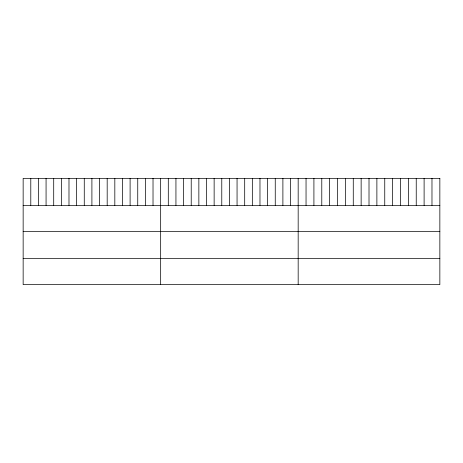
<?xml version="1.0" encoding="UTF-8"?>
<svg xmlns="http://www.w3.org/2000/svg" width="463" height="463" viewBox="0 0 463 463"><rect width="100%" height="100%" fill="white"/><g stroke="black" fill="none" stroke-linecap="round" stroke-linejoin="round"><path stroke-width="0.69" d="M23.15 205.398L439.85 205.398M23.15 231.546L439.85 231.546M23.15 258.481L439.85 258.481M431.979 178.371L431.979 205.398M424.108 178.371L424.108 205.398M416.237 178.371L416.237 205.398M408.366 178.371L408.366 205.398M400.495 178.371L400.495 205.398M392.624 178.371L392.624 205.398M384.753 178.371L384.753 205.398M376.882 178.371L376.882 205.398M369.011 178.371L369.011 205.398M361.14 178.371L361.14 205.398M353.269 178.371L353.269 205.398M345.398 178.371L345.398 205.398M337.527 178.371L337.527 205.398M329.656 178.371L329.656 205.398M321.785 178.371L321.785 205.398M313.914 178.371L313.914 205.398M306.043 178.371L306.043 205.398M298.172 178.371L298.172 284.629M290.532 178.371L290.532 205.398M282.893 178.371L282.893 205.398M275.254 178.371L275.254 205.398M267.614 178.371L267.614 205.398M259.974 178.371L259.974 205.398M252.335 178.371L252.335 205.398M244.696 178.371L244.696 205.398M237.056 178.371L237.056 205.398M229.416 178.371L229.416 205.398M221.777 178.371L221.777 205.398M214.137 178.371L214.137 205.398M206.498 178.371L206.498 205.398M198.859 178.371L198.859 205.398M191.219 178.371L191.219 205.398M183.579 178.371L183.579 205.398M175.94 178.371L175.94 205.398M168.3 178.371L168.3 205.398M160.661 178.371L160.661 284.629M153.021 178.371L153.021 205.398M145.382 178.371L145.382 205.398M137.743 178.371L137.743 205.398M130.103 178.371L130.103 205.398M122.463 178.371L122.463 205.398M114.824 178.371L114.824 205.398M107.184 178.371L107.184 205.398M99.545 178.371L99.545 205.398M91.906 178.371L91.906 205.398M84.266 178.371L84.266 205.398M76.627 178.371L76.627 205.398M68.987 178.371L68.987 205.398M61.347 178.371L61.347 205.398M53.708 178.371L53.708 205.398M46.068 178.371L46.068 205.398M38.429 178.371L38.429 205.398M30.79 178.371L30.79 205.398M439.85 178.371L23.15 178.371L23.15 284.629L439.85 284.629L439.85 178.371"/></g></svg>
